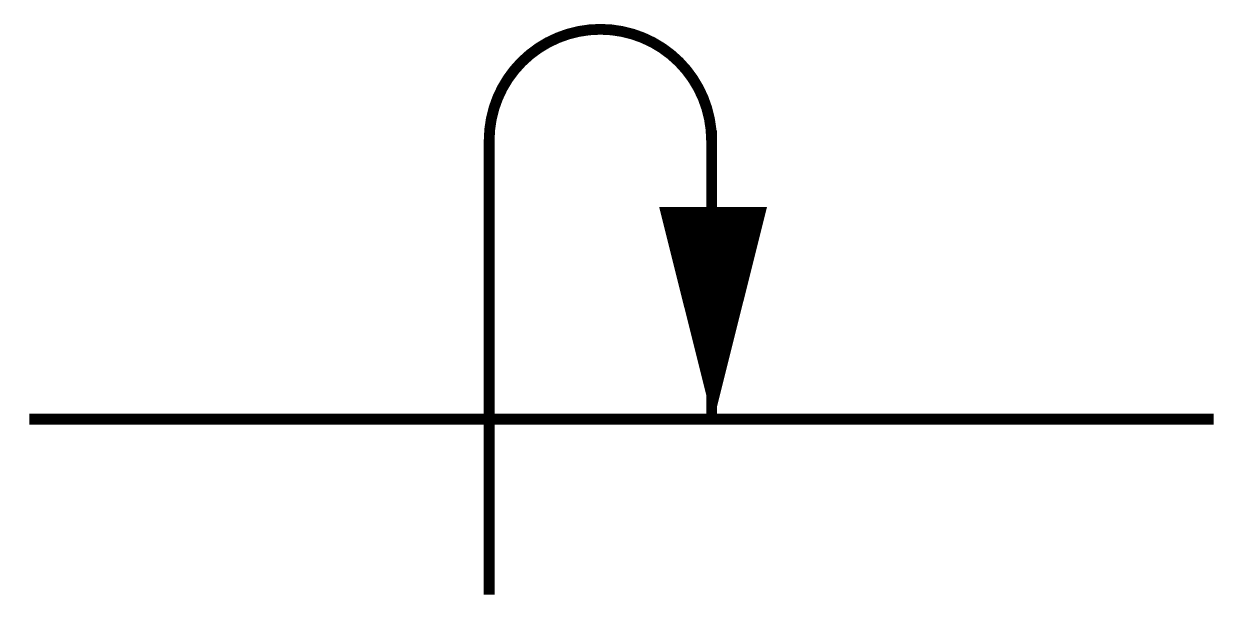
# Model space of a CAD drawing. Extents: x 0 to 11, y -0.1 to 5.2.
import ezdxf

# ---------------------------------------------------------------- set-up
doc = ezdxf.new("R2010")
doc.units = 0
doc.header["$MEASUREMENT"] = 0
doc.layers.get('0').update_dxf_attribs({"linetype": 'CONTINUOUS'})

msp = doc.modelspace()

# ---------------------------------------------------------------- linework, layer by layer
at = {"const_width": 0.1}
msp.add_lwpolyline([(4.265, 4.133, -1), (6.327, 4.133)], format="xyb", dxfattribs=at)
for points in [[(6.327, 4.229), (6.327, 1.503)], [(4.265, -0.076), (4.265, 4.133)], [(0.001, 1.551), (10.982, 1.551)]]:
    msp.add_lwpolyline(points, dxfattribs=at)
msp.add_lwpolyline([(6.341, 3.517, 1, 0, 0), (6.341, 1.522, 0, 0, 0)], format="xyseb")

doc.saveas('drawing.dxf')
